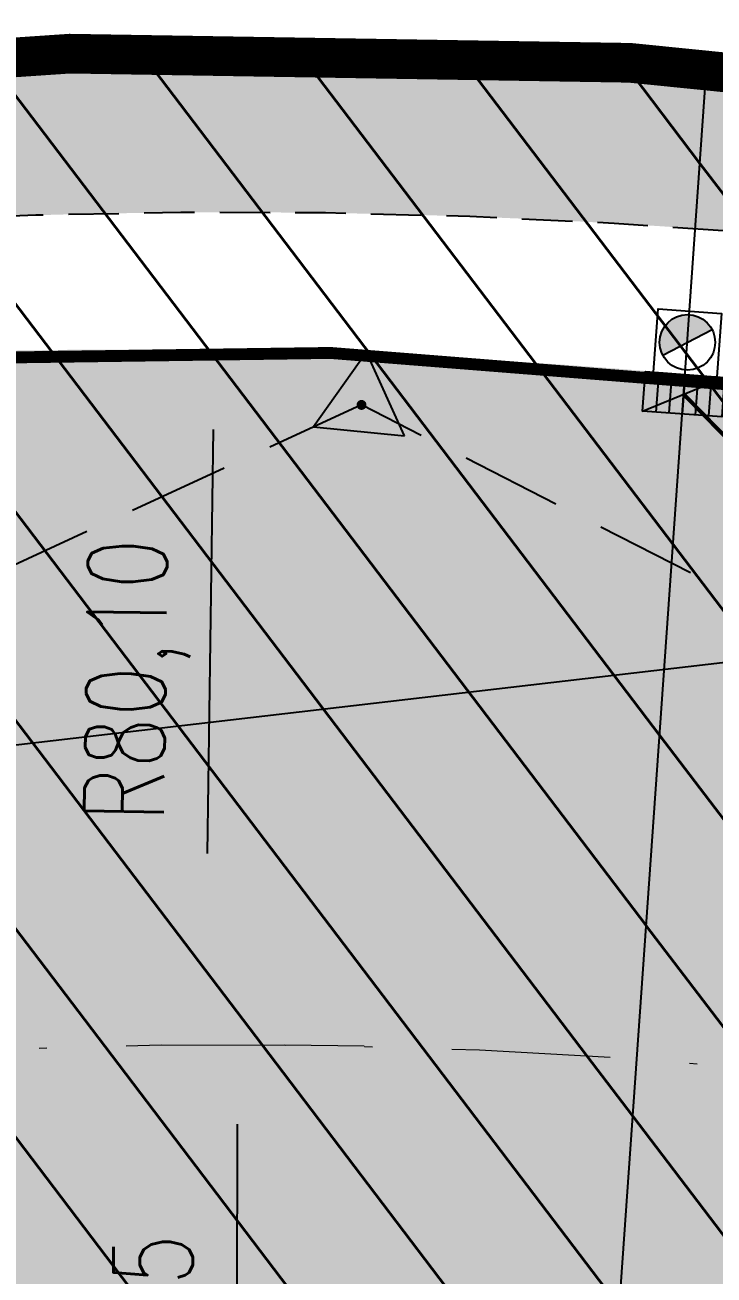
# Model space of a CAD drawing. Extents: x 352140 to 354978, y 6304672 to 6307963.
# Drawn here: x 352321.37 to 352330.05, y 6306026.39 to 6306042.13 of the extents above; entities that cross this region are included whole.
import ezdxf

# ---------------------------------------------------------------- set-up
doc = ezdxf.new("R2010")
doc.units = 0
for name, pattern in [('CENTER', [50.800000000000004, 31.75, -6.35, 6.35, -6.35]), ('CONTINUOS', [0]), ('DASHDOT', [1, 0.5, -0.25, 0, -0.25]), ('DASHDOTX2', [2, 1, -0.5, 0, -0.5]), ('DASHED', [19.049999999999997, 12.7, -6.35])]:
    doc.linetypes.add(name, pattern=pattern)
doc.layers.get('0').update_dxf_attribs({"linetype": 'CONTINUOUS'})
for name, color, linetype in [('00-S2_ALL AREA APORTANTES', 150, 'CONTINUOUS'), ('00_All ext_Descarga sum', 1, 'CONTINUOUS'), ('00_S2_All ext_Sumidero', 3, 'CONTINUOUS'), ('02_Geo ext_Acotamiento', 7, 'CONTINUOUS'), ('02_Geo ext_Eje', 4, 'CONTINUOUS'), ('02_Geo ext_Geometria', 2, 'CONTINUOUS'), ('03_Pav ext_HCV', 34, 'CONTINUOUS'), ('03_Pav ext_Vereda HC', 42, 'CONTINUOUS'), ('03_Pav proy_Solera Tipo A', 1, 'CONTINUOUS'), ('03_S2_Pav ext_Borde vereda', 7, 'CONTINUOUS'), ('1-MORA', 200, 'BATTING')]:
    doc.layers.add(name, color=color, linetype=linetype)
doc.layers.add('0_ASD_LINEA OFICIAL', color=253, linetype='DASHDOT', lineweight=20)
doc.layers.add('EJE PROYECTADO', color=7, linetype='DASHDOTX2', lineweight=15)
doc.styles.add('ROMANS', font='romans.shx', dxfattribs={"width": 0.75})
doc.linetypes.add('BATTING', pattern='A,0.0001,-0.1,[134,ltypeshp.shx,S=0.1,R=0,X=-0.1,Y=0],-0.2,[134,ltypeshp.shx,S=0.1,R=180,X=0.1,Y=0],-0.1', length=0.4001)
doc.dimstyles.new('Principal', dxfattribs={"dimscale": 0, "dimtxt": 2, "dimasz": 2, "dimexe": 1, "dimexo": 1, "dimtad": 1, "dimrnd": 0.05, "dimzin": 1, "dimtxsty": 'ROMANS', "dimcen": 2.5, "dimclrt": 2, "dimaunit": 2, "dimadec": 0, "dimazin": 0, "dimtfac": 1, "dimtmove": 0, "dimatfit": 3, "dimfxl": 1, "dimfxlon": 1, "dimarcsym": 0})
pattern_1 = [(127.2451660467093, (0, 0), (-1.263734244477452, -0.9607975902004564), [])]

# ---------------------------------------------------------------- blocks, each defined once
blk = doc.blocks.new('AeccTickTriangle')
at = {"color": 0, "linetype": 'ByBlock', "lineweight": -2}
blk.add_lwpolyline([(3.05311331771918e-16, 0.6666666666666667), (-0.5773502691896256, -0.333333333333333), (0.5773502691896257, -0.3333333333333335)], close=True, dxfattribs=at)
at = {"color": 0, "linetype": 'ByBlock', "lineweight": -2, "const_width": 0.0625}
blk.add_lwpolyline([(-0.03125, 0, 1), (0.03125, 0, 1)], format="xyb", close=True, dxfattribs=at)
blk = doc.blocks.new('SUMIDEROS2-flat-36')
h = blk.add_hatch(color=256)
h.dxf.hatch_style = 1
h.paths.add_polyline_path([(-2384012.433764914, 5850958.890662028), (-2384013.236991516, 5850959.486335617), (-2384012.135928119, 5850959.292275329)])
h = blk.add_hatch(color=256)
h.dxf.hatch_style = 1
h.paths.add_polyline_path([(-2384013.425125614, 5850958.89225714, 1), (-2384012.727470282, 5850958.835011723)])
at = {"ltscale": 0.5}
blk.add_line((-2384012.135928119, 5850959.292275329), (-2384013.236991516, 5850959.486335617), dxfattribs=at)
for points in [[(-2384012.939154722, 5850959.887948919), (-2384012.135928119, 5850959.292275329), (-2384012.433764914, 5850958.890662028), (-2384013.236991516, 5850959.486335617)], [(-2384013.236991516, 5850959.486335617), (-2384012.939154722, 5850959.887948919), (-2384012.135928119, 5850959.292275329), (-2384012.433764914, 5850958.890662028)]]:
    blk.add_lwpolyline(points, close=True)
for points in [[(-2384013.103120416, 5850959.387056686), (-2384012.805283621, 5850959.788669988)], [(-2384012.969249316, 5850959.287777754), (-2384012.671412521, 5850959.689391055)], [(-2384012.835378215, 5850959.188498823), (-2384012.53754142, 5850959.590112124)], [(-2384012.514087574, 5850958.950229387), (-2384012.990626445, 5850958.307648106), (-2384013.633207727, 5850958.784186976), (-2384013.156668856, 5850959.426768258)], [(-2384012.701507115, 5850959.089219891), (-2384012.40367032, 5850959.490833192)], [(-2384012.701507115, 5850959.089219891), (-2384012.40367032, 5850959.490833192)], [(-2384012.567636014, 5850958.98994096), (-2384012.269799219, 5850959.391554261)], [(-2384012.727470282, 5850958.835011723), (-2384013.425125613, 5850958.89225714)]]:
    blk.add_lwpolyline(points)
blk.add_circle((-2384013.076297948, 5850958.863634431), 0.35, dxfattribs=at)
blk = doc.blocks.new('*D1197')
at = {"layer": '02_Geo ext_Acotamiento', "color": 0, "linetype": 'ByBlock', "lineweight": -2, "transparency": 16777216}
blk.add_line((352324.0420211129, 6306022.945067002), (352324.0468633409, 6306028.284350536), dxfattribs=at)
at = {"layer": '02_Geo ext_Acotamiento', "color": 0, "linetype": 'ByBlock', "transparency": 16777216}
blk.add_solid([(352323.8801967428, 6306028.284501687), (352324.2135299391, 6306028.284199385), (352324.0477702465, 6306029.284350125)], dxfattribs=at)
at = {"layer": '02_Geo ext_Acotamiento', "color": 2, "linetype": 'ByBlock', "transparency": 16777216, "insert": (352323.1362510519, 6306025.1155322), "char_height": 1, "attachment_point": 5, "rotation": 89.94803813101713, "style": 'ROMANS'}
blk.add_mtext('R72,35', dxfattribs=at)
blk = doc.blocks.new('*D1274')
at = {"layer": '02_Geo ext_Acotamiento', "color": 0, "linetype": 'ByBlock', "lineweight": -2, "transparency": 16777216}
blk.add_line((352323.6711072492, 6306031.695071153), (352323.7472095243, 6306037.033814487), dxfattribs=at)
at = {"layer": '02_Geo ext_Acotamiento', "color": 0, "linetype": 'ByBlock', "transparency": 16777216}
blk.add_solid([(352323.5805597882, 6306037.036190031), (352323.9138592605, 6306037.031438942), (352323.7614627932, 6306038.033712904)], dxfattribs=at)
at = {"layer": '02_Geo ext_Acotamiento', "color": 2, "linetype": 'ByBlock', "transparency": 16777216, "insert": (352322.7943858679, 6306033.877431847), "char_height": 1, "attachment_point": 5, "rotation": 89.18332019274276, "style": 'ROMANS'}
blk.add_mtext('R80,10', dxfattribs=at)
blk = doc.blocks.new('A$C27410629')
at = {"layer": '0_ASD_LINEA OFICIAL', "ltscale": 8}
blk.add_lwpolyline([(76.7953272922519, 1069.871826448478, 0.5, 0.5, 0.008260282951669902), (73.75120944769878, 1083.84613889671, 0.5, 0.5, 0.02844360343618716), (70.02322302448738, 1095.123899362329, 0.5, 0.5, -0.01256414860962356), (61.85169162339338, 1118.103795091622, 0.5, 0.5, -4.818861119802034e-05), (57.16621416757698, 1131.528602737148, 0.5, 0.5, -0.0136636635266434), (47.35306737102655, 1157.144811785064, 0.5, 0.5, -0.05826520656828901), (39.5238239384571, 1192.667044975913, 0.5, 0.5, 0), (39.52382393476162, 1192.667044975795, 0.5, 0.5, -0.003961724196727663), (39.30971049536311, 1195.102375908729, 0.5, 0.5, -0.2741006311764708), (74.41974673312143, 1266.696226243977, 0.5, 0.5, 0), (74.41974673312143, 1266.696226243977, 0.5, 0.5, -0.1176347053763299), (110.9320621097566, 1279.578054116107, 0.5, 0.5, -0.1054479127376658), (145.7934265161566, 1276.066786170079, 0.5, 0.5, -0.04227284655680764), (159.0130519136401, 1270.583866395673, 0.5, 0.5, 0), (184.10035183937, 1256.740404939204, 0.5, 0.5, 0.01893733475849715), (195.808663727601, 1250.818771916636, 0.5, 0.5, -0.01147472138864261), (213.8720052116551, 1241.444718308924, 0.5, 0.5, 0.04962077657042385), (224.067825478156, 1237.140783889462, 0.5, 0.5, 0), (224.0678254780942, 1237.140783889882, 0.5, 0.5, 0), (224.0678254781378, 1237.140783889459, 0.5, 0.5, 0.08893158875618948), (244.7299903754392, 1234.105212128939, 0.5, 0.5, 0.01937286437110759), (253.1142150382038, 1234.676184867732, 0.5, 0.5, 0.02338769991160948), (286.0191263138258, 1240.57846385429, 0.5, 0.5, 0.02981475030709136), (329.8275544899516, 1253.395882122717, 0.5, 0.5, 0.005373472105566591)], format="xyseb", dxfattribs=at)
blk = doc.blocks.new('*U962')
at = {"layer": 'EJE PROYECTADO', "color": 7, "linetype": 'DASHDOT', "lineweight": 15, "ltscale": 4}
blk.add_arc((352323.9821354292, 6305956.91211073), 72.37226913880471, 63.50553329109514, 114.7343948820518, dxfattribs=at)
at = {"layer": 'EJE PROYECTADO', "color": 7, "linetype": 'DASHDOTX2', "lineweight": 15}
blk.add_leader([(352325.6436304681, 6306029.267395779), (352324.5437602188, 6306029.284290591)], dimstyle='Principal', override={"dimscale": 1, "dimasz": 0.5}, dxfattribs=at)

msp = doc.modelspace()

# ---------------------------------------------------------------- hatches: boundary and pattern name
at = {"layer": '00-S2_ALL AREA APORTANTES', "linetype": 'DASHED', "lineweight": 40, "ltscale": 0.25}
h = msp.add_hatch(dxfattribs=at)
h.set_pattern_fill('ANSI31', color=40, scale=0.5, angle=82.24516604670926)
h.set_pattern_definition(pattern_1)
h.paths.add_polyline_path([(352329.9577516248, 6306041.57653233, 0.1115037584291172), (352293.034131333, 6306035.929969454, 0.009384539626385514), (352290.3168473275, 6306034.820796145), (352295.2747028061, 6306023.347256945, -0.1201643154600436), (352329.0790281165, 6306029.104679774)])
h = msp.add_hatch(dxfattribs=at)
h.set_pattern_fill('ANSI31', color=82, scale=0.5, angle=82.24516604670926)
h.set_pattern_definition(pattern_1)
edge = h.paths.add_edge_path()
edge.add_arc((352323.998566368, 6305956.996935724), 84.7892684894108, 62.63224066019885, 85.96979794195472)
edge.add_line((352329.9577516248, 6306041.57653233), (352329.079125457, 6306029.106061342))
edge.add_arc((352323.6211101954, 6305955.186665764), 74.12062447947166, 58.2242339443909, 85.77709241488782, ccw=False)
edge.add_line((352362.6527550178, 6306018.197757452), (352368.6919578539, 6306029.142078953))
edge.add_line((352368.6919578539, 6306029.142078953), (352362.9762043863, 6306032.296097642))
h = msp.add_hatch(dxfattribs=at)
h.set_pattern_fill('ANSI31', color=150, scale=0.5, angle=82.24516604670926)
h.set_pattern_definition(pattern_1)
h.paths.add_polyline_path([(352329.0790281165, 6306029.104679774, 0.1201643154600436), (352295.2747028061, 6306023.347256945), (352300.2329957008, 6306011.872705468, -0.1201719451323547), (352328.200499289, 6306016.635590354)])
h = msp.add_hatch(dxfattribs=at)
h.set_pattern_fill('ANSI31', color=40, scale=0.5, angle=82.24516604670926)
h.set_pattern_definition(pattern_1)
h.paths.add_polyline_path([(352329.0790281165, 6306029.104679774), (352328.200499289, 6306016.635590354, -0.1007563429291701), (352351.2139975071, 6306010.232972499), (352356.6135521816, 6306007.253435951), (352362.6503608673, 6306018.193418741), (352357.3730907162, 6306021.103937387, 0.01039876730763909), (352356.2682284904, 6306021.68365954, 0.09829759573210275)])
at = {"layer": '03_Pav ext_HCV'}
h = msp.add_hatch(dxfattribs=at)
h.set_pattern_fill('SWAMP', color=256, scale=0.025, angle=-5.87842838446813e-10, style=0)
h.set_pattern_definition([(359.9999999994121, (0, 0), (0.3175000000056422, 0.5499261309017425), [0.079375, -0.555625]), (90, (0.0396875, -4.071855352894005e-13), (-0.3174999999943578, 0.5499261309082575), [0.0396875, -1.06016476181]), (90, (0.049609375, -5.089819191117507e-13), (-0.3174999999943578, 0.5499261309082575), [0.03175, -1.06810226181]), (90, (0.029765625, -3.053891514670504e-13), (-0.3174999999943578, 0.5499261309082575), [0.03175, -1.06810226181]), (59.99999999941215, (0.05953125000000001, -6.107783029341008e-13), (-0.3174999995629745, 0.5499261311573168), [0.0254, -0.6096]), (119.9999999994121, (0.01984375, -2.035927676447003e-13), (-0.6349999995686166, 2.555744082988348e-10), [0.0254, -0.6095999999999999])])
h.paths.add_polyline_path([(352360.868372727, 6306028.31840835, 0.2867501767208371), (352276.1412867496, 6306023.175510557, 0.01869958964940587), (352271.7705830562, 6306019.63894139, 0.1387730875209856), (352249.4208122046, 6305985.325619695, 0.08211699766830355), (352247.1096555825, 6305968.544474194), (352254.11489188, 6305968.473110226, -0.0849190631894005), (352256.1782145034, 6305983.480684427, -0.1378571209184878), (352276.3741181307, 6306014.365663016, -0.08216666129112944), (352277.762515263, 6306015.224032857), (352283.6096528716, 6306017.625902134, -0.7562922686620178), (352284.3226251645, 6306016.717655372), (352280.5182882363, 6306011.50930614, -0.05613840177760803), (352279.7611070714, 6306010.685063163, 0.1378525137337985), (352260.9870741788, 6305982.104565816), (352259.4697379309, 6305977.322016968, 0.03125424276533748), (352257.2518488735, 6305968.441153317), (352264.3677510897, 6305968.368661969, -0.02665530429574394), (352266.1419831768, 6305975.205145839), (352267.6593194248, 6305979.987694686, -0.1347586241790884), (352283.8411908795, 6306004.95120816, 0.05309188545623043), (352286.6875024904, 6306008.087643748), (352291.8375113436, 6306015.138292825, -0.1315344263085925), (352295.8643306832, 6306018.383788061, -0.2245901210606135), (352352.3677380227, 6306016.96834866, -0.1771469914567127), (352353.7775416014, 6306015.464844507), (352355.0256382796, 6306012.534005799, 0.1587547824207233), (352356.2473872155, 6306011.133888852), (352356.61527247, 6306010.904603812, 0.03127920765357715), (352404.2635354987, 6305985.296902456, 0.1549179150466921), (352406.0652175725, 6305985.073782303), (352409.3647523095, 6305985.688455695, -0.1516099281221849), (352411.13108648, 6305985.481296828, 0.09607903957190114), (352450.5630709757, 6305976.410355219, 0.02015954793188863), (352451.6638567296, 6305976.417867715, 0.03045081609371835), (352465.8170346431, 6305977.967684446, -0.006248532946582673), (352484.699637598, 6305980.9866748, 0.02063806963239873), (352496.4057222297, 6305983.221488672, 0.002065357639369774), (352497.5663418849, 6305983.498192595), (352495.9099347821, 6305990.600186132), (352492.9982529592, 6305990.597078585, -0.7874431456719597), (352492.7225948891, 6305991.73057545), (352495.3422021209, 6305993.034390673), (352493.6820656086, 6306000.152374386, 0.03088089592298866), (352481.5194309896, 6305996.589871377, -0.06443924997046216), (352455.7354173818, 6305990.740502411), (352459.2428169689, 6305990.830949344), (352455.7354173818, 6305990.740502411, -0.01148082269427051), (352451.0179998683, 6305990.402995264, -0.02776823934322075), (352440.8206754049, 6305991.327020614), (352444.24992591, 6305990.587070875), (352440.8206754049, 6305991.327020614, -0.07020690110198488), (352416.0878331155, 6305998.601983743), (352416.6023085983, 6305998.041795899), (352413.0038271977, 6305999.99411206, -0.03572216795586271)])
at = {"layer": '03_Pav ext_Vereda HC'}
h = msp.add_hatch(dxfattribs=at)
h.set_pattern_fill('DOTS', color=256, scale=0.2, style=0)
h.set_pattern_definition([(0, (0, 0), (0.15875, 0.3175), [0, -0.3175])])
h.paths.add_polyline_path([(352461.265296371, 6305996.923199476, -0.006361697274306652), (352458.5671843474, 6305996.559426215), (352458.8039589947, 6305994.573484398, 0.006373756063405232), (352461.5577246899, 6305994.944693554, 0.02254195958938864), (352495.2202422092, 6306001.482094497), (352495.3501705392, 6306000.925015167), (352499.2401742685, 6306001.85691995), (352499.1038702787, 6306002.441335492, 0.01837896598131039), (352525.9458107713, 6306010.280892), (352525.2850116004, 6306012.168839185, -0.04355006323617334)])
h.paths.add_polyline_path([(352444.877366273, 6305995.775925941), (352444.6389070644, 6305993.777767145, 0.01650058402313723), (352451.8286896291, 6305993.950240446), (352451.5914561742, 6305995.9400305, -0.01569666753639558)])
h.paths.add_polyline_path([(352418.7261703826, 6306002.697098588), (352417.8951709915, 6306000.876147664, 0.0775292981522187), (352437.6729332349, 6305994.479099461), (352437.9101192286, 6305996.466589406, -0.0775304526635592)])
h.paths.add_polyline_path([(352399.5545656244, 6306012.637413958, -0.01784411821687169), (352388.0635043115, 6306018.452636186), (352362.9762043863, 6306032.296097642, 0.175923676694206), (352305.5852803702, 6306039.762695248), (352306.1410247717, 6306037.827802296, -0.1750939250216685), (352362.0333407134, 6306030.532090019), (352387.0972738728, 6306016.701522614, 0.01781344841789345), (352398.6953473628, 6306010.831246005, -0.008288106280014222), (352411.7127329188, 6306004.189408959), (352412.5445683602, 6306006.012191901, 0.00823263315638628)])

# ---------------------------------------------------------------- linework, layer by layer
at = {"layer": '00-S2_ALL AREA APORTANTES', "color": 82, "ltscale": 0.25}
msp.add_lwpolyline([(352328.2004992891, 6306016.635590354), (352329.9577516248, 6306041.57653233)], dxfattribs=at)
at = {"layer": '00_All ext_Descarga sum', "linetype": 'DASHED', "ltscale": 0.05, "const_width": 0.04999999999999999}
msp.add_lwpolyline([(352329.6680676914, 6306037.480162594), (352337.5179787362, 6306029.473632147)], dxfattribs=at)
at = {"layer": '02_Geo ext_Eje', "linetype": 'CENTER', "ltscale": 0.1, "const_width": 0.3, "flags": 128}
msp.add_lwpolyline([(352312.1869419859, 6305350.253457952), (352300.2703427261, 6305525.49263268), (352298.8102463124, 6305526.328832162), (352298.1240866417, 6305536.419131564), (352297.4655975985, 6305554.947358046), (352300.3730987812, 6305560.093160775, -0.003728265322063399), (352298.8869483477, 6305583.425011669), (352295.9389332888, 6305635.971749912), (352293.844468649, 6305666.194448568, -0.01840193141813321), (352293.3438672001, 6305681.639249023, 0.01517157700452478), (352293.1864957727, 6305687.704442002), (352288.4883733931, 6305771.091482916, 0.009386625321645614), (352287.0843622422, 6305789.506318077, 0.02414918653338492), (352280.7601415884, 6305831.584019321), (352280.7601415906, 6305831.584019321, 0.008260282951669902), (352277.7160237461, 6305845.558331769, 0.02844360343618716), (352273.9880373229, 6305856.836092235, -0.01256414860962356), (352265.8165059218, 6305879.815987964, -4.818861119802034e-05), (352261.1310284659, 6305893.24079561, -0.0136636635266434), (352251.3178816694, 6305918.857004657, -0.05826520656828901), (352243.4886382368, 6305954.379237848), (352243.4886382332, 6305954.379237848, -0.003961724196727663), (352243.2745247937, 6305956.814568781, -0.2741006311764708), (352278.3845610315, 6306028.408419116), (352278.3845610315, 6306028.408419116, -0.1176347053763299), (352314.8968764081, 6306041.290246989, -0.1054479127376658), (352349.7582408146, 6306037.778979043, -0.04227284655680764), (352362.977866212, 6306032.296059269), (352388.0651661378, 6306018.452597812, 0.01893733475849715), (352399.773478026, 6306012.530964789, -0.01147472138864261), (352417.83681951, 6306003.156911181, 0.04962077657042385), (352428.0326397765, 6305998.852976762), (352428.0326397765, 6305998.852976763), (352428.0326397765, 6305998.852976762, 0.08893158875618948), (352448.6948046738, 6305995.817405001, 0.01937286437110759), (352457.0790293366, 6305996.38837774, 0.02338769991160948), (352489.9839406122, 6306002.290656727, 0.02981475030709136), (352533.7923687883, 6306015.108074996, 0.005373472105566591), (352539.5197752549, 6306017.216090346, -0.02038905157982782), (352573.143745884, 6306028.108107445, -0.01033811889572692), (352585.980900702, 6306031.484444926, -0.01173618040004156), (352605.8476096128, 6306035.893831218), (352704.8572295532, 6306049.87296456)], format="xyb", dxfattribs=at)
at = {"layer": '02_Geo ext_Geometria', "color": 251, "linetype": 'DASHED', "ltscale": 0.1}
for p, q in [((352325.6106222204, 6306037.344892653), (352293.7006828532, 6306022.644743191)), ((352356.8994054075, 6306021.365184185), (352325.6106222204, 6306037.344892653))]:
    msp.add_line(p, q, dxfattribs=at)
at = {"layer": '03_Pav proy_Solera Tipo A', "linetype": 'CONTINUOS', "ltscale": 0.1}
msp.add_lwpolyline([(352495.4410324625, 6306000.53543655, 0.15, 0.15, 0.03654831785024035), (352481.0258578279, 6305996.410130865, 0.15, 0.15, -0.07469408750115974), (352451.0179998683, 6305990.402995264, 0.15, 0.15, -0.09976583314904501), (352415.5564465727, 6305998.845319113, 0.15, 0.15, -0.03740758269781178), (352360.868372727, 6306028.31840835, 0.15, 0.15, 0.2867501767208334), (352276.1412867496, 6306023.175510557, 0.15, 0.15, 0.01869958964940696), (352271.7705830562, 6306019.63894139, 0.15, 0.15, 0.1378571209131965), (352249.5015583397, 6305985.583602036, 0.15, 0.15, 0.09217522064023417), (352247.1896057732, 6305966.743566323, 0, 0, 0)], format="xyseb", dxfattribs=at)
at = {"layer": '03_S2_Pav ext_Borde vereda', "linetype": 'DASHED', "ltscale": 0.05}
msp.add_lwpolyline([(352387.0972323035, 6306016.701545552), (352362.0333407134, 6306030.532090019, 0.1782043080328261), (352305.1650243243, 6306037.606567144, 0.1782043080328261)], format="xyb", dxfattribs=at)
at = {"layer": '1-MORA', "ltscale": 2, "flags": 128}
msp.add_lwpolyline([(352342.893, 6306035.726), (352334.194, 6306034.567000001), (352320.172, 6306032.932), (352311.964, 6306032.467999999), (352301.304, 6306030.676), (352290.298, 6306028.199), (352282.91, 6306025.812000001), (352275.433, 6306025.139)], dxfattribs=at)

# ---------------------------------------------------------------- block references
at = {"layer": '00_S2_All ext_Sumidero', "ltscale": 0.5, "rotation": 212.2863201160577}
msp.add_blockref('SUMIDEROS2-flat-36', (-4788382.365968302, 9978954.855713092), dxfattribs=at)
at = {"layer": '02_Geo ext_Geometria', "color": 2, "linetype": 'Continuous', "lineweight": -3, "rotation": 234.4769988082617}
msp.add_blockref('AeccTickTriangle', (352325.6106222204, 6306037.344892653), dxfattribs=at)
at = {"layer": '03_S2_Pav ext_Borde vereda', "linetype": 'Continuous'}
msp.add_blockref('A$C27410629', (352203.9623478023, 6304761.713605438), dxfattribs=at)
at = {"layer": 'EJE PROYECTADO', "color": 7, "linetype": 'DASHDOTX2', "lineweight": 15, "ltscale": 4}
msp.add_blockref('*U962', (0, 0), dxfattribs=at)

# ---------------------------------------------------------------- dimensions: what is measured, and where the dimension line sits
at = {"layer": '02_Geo ext_Acotamiento', "linetype": 'ByBlock'}
for center, mpoint, picture, middle in [((352322.6199271211, 6305957.952454508), (352323.7614627932, 6306038.033712904), '*D1274', (352323.7020317524, 6306033.864493612)), ((352323.9821354322, 6305956.912110779), (352324.0477702465, 6306029.284350125), '*D1197', (352324.0439887739, 6306025.114708968))]:
    dim = msp.add_radius_dim(center=center, mpoint=mpoint, dimstyle='Principal', override={"dimaunit": 0, "dimfxl": 0.22, "dimarcsym": 1}, dxfattribs=at)
    dim.commit()
    dim.dimension.update_dxf_attribs({"geometry": picture, "text_midpoint": middle, "dimtype": 164})

doc.saveas('drawing.dxf')
